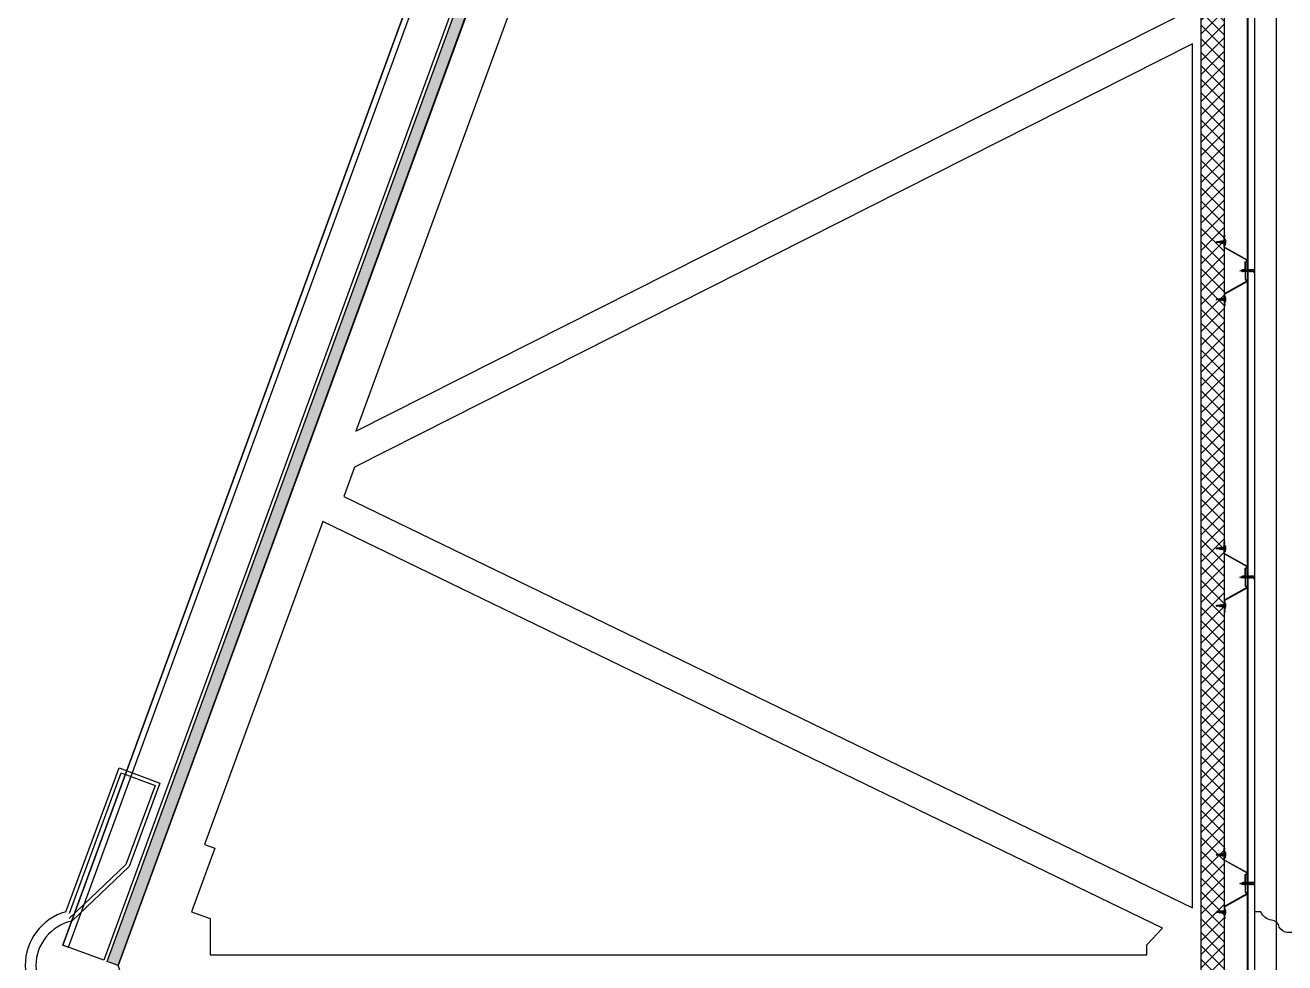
# Model space of a CAD drawing. Header units: inches. Extents: x 203 to 1065, y -1127 to 921.
# Drawn here: x 356.906 to 358.55, y 859.191 to 860.415 of the extents above; entities that cross this region are included whole.
import ezdxf

# ---------------------------------------------------------------- set-up
doc = ezdxf.new("R2010")
doc.units = ezdxf.units.IN
doc.header["$MEASUREMENT"] = 0
doc.linetypes.add('CONTINUA', pattern=[0])
for name, color, linetype in [('CORTE MUROS', 4, 'CONTINUA'), ('CORTE PERFILES Y CERCHA', 3, 'CONTINUA'), ('CORTE PROY', 8, 'CONTINUA')]:
    doc.layers.add(name, color=color, linetype=linetype)

msp = doc.modelspace()

# ---------------------------------------------------------------- hatches: boundary and pattern name
at = {"layer": 'CORTE MUROS', "ltscale": 0.5}
h = msp.add_hatch(dxfattribs=at)
h.set_pattern_fill('ANSI38', color=252, scale=0.05, angle=90.1237, style=0)
h.set_pattern_definition([(135.1236939, (355.8420596, 417.3886716), (-0.00440986616, -0.004428948005), []), (225.1236939, (355.8420596, 417.3886716), (-0.00439078432, -0.01326776217), [0.015625, -0.009375])])
h.paths.add_polyline_path([(357.0269, 859.1878), (357.0128, 859.193), (358.4787, 863.1936), (358.4928, 863.1884)])
at = {"layer": 'CORTE PERFILES Y CERCHA', "ltscale": 0.5}
h = msp.add_hatch(dxfattribs=at)
h.set_pattern_fill('_USER', color=251, scale=0.0125, angle=135, style=0, double=1, pattern_type=0)
h.set_pattern_definition([(135, (329.888245, 575.295546), (-0.00883883476, -0.00883883476), []), (225, (329.888245, 575.295546), (0.00883883476, -0.00883883476), [])])
h.paths.add_polyline_path([(358.441, 855.3558), (358.441, 863.0198), (358.471, 863.0198), (358.471, 855.3558)])

# ---------------------------------------------------------------- linework, layer by layer
at = {"layer": 'CORTE MUROS'}
for points in [[(356.9546, 859.2143), (358.4582, 863.3178), (358.5117, 863.2982), (357.0081, 859.1947)], [(358.4582, 863.3178), (356.9546, 859.2143), (356.9621, 859.2116), (358.4657, 863.315)]]:
    msp.add_lwpolyline(points, close=True, dxfattribs=at)
for points in [[(357.0269, 859.1878), (357.0128, 859.193), (358.4787, 863.1936), (358.4928, 863.1884), (357.0269, 859.1878)], [(356.9586, 859.258), (357.0282, 859.4457), (357.0816, 859.4258), (357.0412, 859.317), (356.9663, 859.2456)], [(356.9633, 859.2563), (357.0311, 859.4392), (357.0752, 859.4229), (357.0369, 859.3198), (356.9629, 859.2492)]]:
    msp.add_lwpolyline(points, dxfattribs=at)
for radius, start, end in [(0.073, 105.9239, 254.0761), (0.059, 102.3006, 257.6994)]:
    msp.add_arc((356.9786, 859.1878), radius, start, end, dxfattribs=at)
at = {"layer": 'CORTE PERFILES Y CERCHA', "color": 2}
for p, q in [((358.501, 862.9558), (358.501, 857.9538)), ((358.502, 862.9558), (358.502, 857.9538)), ((358.511, 862.9558), (358.511, 857.9538))]:
    msp.add_line(p, q, dxfattribs=at)
at = {"layer": 'CORTE PERFILES Y CERCHA'}
for p, q in [((358.4645, 860.133), (358.4608, 860.1323)), ((358.4608, 860.1323), (358.4615, 860.1327)), ((358.4615, 860.1323), (358.4608, 860.1323)), ((358.4608, 860.1323), (358.4615, 860.1319)), ((358.4645, 860.133), (358.4615, 860.1327)), ((358.4615, 860.1319), (358.4615, 860.1323)), ((358.4649, 860.1315), (358.4615, 860.1319)), ((358.4649, 860.1334), (358.4645, 860.133)), ((358.4645, 860.133), (358.4649, 860.1315)), ((358.4649, 860.1334), (358.4654, 860.1331)), ((358.4654, 860.1311), (358.4649, 860.1334)), ((358.4654, 860.1311), (358.4649, 860.1315)), ((358.4663, 860.1332), (358.4654, 860.1331)), ((358.4654, 860.1331), (358.4658, 860.1314)), ((358.4654, 860.1311), (358.4658, 860.1314)), ((358.4667, 860.1313), (358.4658, 860.1314)), ((358.4667, 860.1337), (358.4663, 860.1332)), ((358.4663, 860.1332), (358.4667, 860.1313)), ((358.4667, 860.1337), (358.4671, 860.1333)), ((358.4672, 860.1309), (358.4667, 860.1337)), ((358.4672, 860.1309), (358.4667, 860.1313)), ((358.468, 860.1334), (358.4671, 860.1333)), ((358.4671, 860.1333), (358.4677, 860.1312)), ((358.4672, 860.1309), (358.4677, 860.1312)), ((358.4686, 860.1311), (358.4677, 860.1312)), ((358.4684, 860.134), (358.468, 860.1334)), ((358.468, 860.1334), (358.4686, 860.1311)), ((358.4684, 860.134), (358.4689, 860.1335)), ((358.4691, 860.1306), (358.4684, 860.134)), ((358.4691, 860.1306), (358.4686, 860.131)), ((358.4698, 860.1336), (358.4689, 860.1335)), ((358.4689, 860.1335), (358.4695, 860.1309)), ((358.4691, 860.1306), (358.4695, 860.131)), ((358.4705, 860.1308), (358.4695, 860.1309)), ((358.4702, 860.1343), (358.4698, 860.1336)), ((358.4698, 860.1336), (358.4705, 860.1308)), ((358.4702, 860.1343), (358.4707, 860.1337)), ((358.471, 860.1303), (358.4702, 860.1343)), ((358.471, 860.1303), (358.4705, 860.1308)), ((358.4714, 860.1338), (358.4707, 860.1337)), ((358.4707, 860.1337), (358.4714, 860.1307)), ((358.471, 860.1338), (358.471, 860.1408)), ((358.471, 860.1303), (358.4714, 860.1307)), ((358.471, 860.1252), (358.471, 860.1303)), ((358.4714, 860.1338), (358.4714, 860.1408)), ((358.4714, 860.1408), (358.4715, 860.1408)), ((358.4719, 860.1357), (358.4714, 860.1353)), ((358.4714, 860.1293), (358.4714, 860.1353)), ((358.4714, 860.1338), (358.4714, 860.1307)), ((358.4714, 860.1255), (358.4714, 860.1307)), ((358.4719, 860.1288), (358.4714, 860.1293)), ((358.4715, 860.1388), (358.4715, 860.1408)), ((358.4715, 860.1388), (358.4719, 860.1388)), ((358.4719, 860.1388), (358.4719, 860.1408)), ((358.4719, 860.1358), (358.4719, 860.1287)), ((358.4719, 860.1357), (358.4719, 860.1288)), ((358.4727, 860.1358), (358.4727, 860.1287)), ((358.4732, 860.1323), (358.4727, 860.1323)), ((358.4941, 860.0941), (358.4917, 860.0949)), ((358.4941, 860.0941), (358.4945, 860.0959)), ((358.4949, 860.0962), (358.4944, 860.0938)), ((358.4948, 860.0962), (358.4945, 860.0959)), ((358.4947, 860.0939), (358.4952, 860.0959)), ((358.4948, 860.0962), (358.4952, 860.0959)), ((358.4959, 860.0961), (358.4952, 860.0959)), ((358.4953, 860.0937), (358.4959, 860.0961)), ((358.4962, 860.0964), (358.4957, 860.0934)), ((358.4962, 860.0964), (358.4959, 860.0961)), ((358.496, 860.0937), (358.4966, 860.0961)), ((358.4962, 860.0964), (358.4966, 860.0961)), ((358.4973, 860.0961), (358.4966, 860.0961)), ((358.4967, 860.0937), (358.4973, 860.0961)), ((358.4976, 860.0964), (358.497, 860.0934)), ((358.4976, 860.0964), (358.4973, 860.0961)), ((358.4974, 860.0937), (358.4979, 860.0961)), ((358.4976, 860.0964), (358.4979, 860.0961)), ((358.4986, 860.0961), (358.4979, 860.0961)), ((358.498, 860.0937), (358.4986, 860.0961)), ((358.4989, 860.0964), (358.4984, 860.0934)), ((358.4989, 860.0964), (358.4986, 860.0961)), ((358.4987, 860.0937), (358.4993, 860.0961)), ((358.4989, 860.0964), (358.4993, 860.0961)), ((358.4999, 860.0961), (358.4993, 860.0961)), ((358.4994, 860.0937), (358.4999, 860.0961)), ((358.5003, 860.0964), (358.4997, 860.0934)), ((358.5003, 860.0964), (358.4999, 860.0961)), ((358.5001, 860.0937), (358.5006, 860.0961)), ((358.5003, 860.0964), (358.5006, 860.0961)), ((358.5013, 860.0961), (358.5006, 860.0961)), ((358.5007, 860.0937), (358.5013, 860.0961)), ((358.5016, 860.0964), (358.5011, 860.0934)), ((358.5016, 860.0964), (358.5013, 860.0961)), ((358.5014, 860.0937), (358.502, 860.0961)), ((358.5016, 860.0964), (358.502, 860.0961)), ((358.5027, 860.0961), (358.502, 860.0961)), ((358.5027, 860.0961), (358.502, 860.0961)), ((358.5021, 860.0937), (358.5027, 860.0961)), ((358.5021, 860.0937), (358.5027, 860.0961)), ((358.503, 860.0964), (358.5025, 860.0934)), ((358.503, 860.0964), (358.5027, 860.0961)), ((358.5028, 860.0937), (358.5034, 860.0961)), ((358.503, 860.0964), (358.5034, 860.0961)), ((358.504, 860.0961), (358.5034, 860.0961)), ((358.5035, 860.0937), (358.504, 860.0961)), ((358.5035, 860.0937), (358.504, 860.0961)), ((358.5035, 860.0937), (358.504, 860.0961)), ((358.5044, 860.0964), (358.5038, 860.0934)), ((358.5044, 860.0964), (358.504, 860.0961)), ((358.5042, 860.0937), (358.5047, 860.0961)), ((358.5044, 860.0964), (358.5047, 860.0961)), ((358.5054, 860.0961), (358.5047, 860.0961)), ((358.5048, 860.0937), (358.5054, 860.0961)), ((358.5048, 860.0937), (358.5054, 860.0961)), ((358.5048, 860.0937), (358.5054, 860.0961)), ((358.5057, 860.0964), (358.5052, 860.0934)), ((358.5057, 860.0964), (358.5054, 860.0961)), ((358.5055, 860.0937), (358.5061, 860.0961)), ((358.5057, 860.0964), (358.5061, 860.0961)), ((358.5067, 860.0961), (358.5061, 860.0961)), ((358.5062, 860.0937), (358.5067, 860.0961)), ((358.5071, 860.0964), (358.5065, 860.0934)), ((358.5071, 860.0964), (358.5067, 860.0961)), ((358.5071, 860.0964), (358.5067, 860.0961)), ((358.5068, 860.0937), (358.5074, 860.0961)), ((358.5071, 860.0964), (358.5074, 860.0961)), ((358.5071, 860.0964), (358.5074, 860.0961)), ((358.5081, 860.0961), (358.5074, 860.0961)), ((358.5075, 860.0937), (358.5081, 860.0961)), ((358.5084, 860.0964), (358.5079, 860.0934)), ((358.5084, 860.0964), (358.5081, 860.0961)), ((358.5084, 860.0964), (358.5081, 860.0961)), ((358.5082, 860.0937), (358.5088, 860.0961)), ((358.5084, 860.0964), (358.5088, 860.0961)), ((358.5084, 860.0964), (358.5088, 860.0961)), ((358.5093, 860.0961), (358.5088, 860.0961)), ((358.5094, 860.0961), (358.5088, 860.0961)), ((358.511, 860.0975), (358.5094, 860.0961)), ((358.511, 860.0949), (358.5107, 860.0949)), ((358.511, 860.0923), (358.511, 860.0975)), ((358.4944, 860.0938), (358.4941, 860.0941)), ((358.4944, 860.0938), (358.4947, 860.0939)), ((358.4953, 860.0937), (358.4947, 860.0939)), ((358.4957, 860.0934), (358.4953, 860.0937)), ((358.4957, 860.0934), (358.496, 860.0937)), ((358.4967, 860.0937), (358.496, 860.0937)), ((358.497, 860.0934), (358.4967, 860.0937)), ((358.497, 860.0934), (358.4974, 860.0937)), ((358.498, 860.0937), (358.4974, 860.0937)), ((358.4984, 860.0934), (358.498, 860.0937)), ((358.4984, 860.0934), (358.4987, 860.0937)), ((358.4994, 860.0937), (358.4987, 860.0937)), ((358.4997, 860.0934), (358.4994, 860.0937)), ((358.4997, 860.0934), (358.5001, 860.0937)), ((358.5007, 860.0937), (358.5001, 860.0937)), ((358.5011, 860.0934), (358.5007, 860.0937)), ((358.5011, 860.0934), (358.5014, 860.0937)), ((358.5021, 860.0937), (358.5014, 860.0937)), ((358.5025, 860.0934), (358.5021, 860.0937)), ((358.5025, 860.0934), (358.5028, 860.0937)), ((358.5035, 860.0937), (358.5028, 860.0937)), ((358.5038, 860.0934), (358.5035, 860.0937)), ((358.5038, 860.0934), (358.5042, 860.0937)), ((358.5048, 860.0937), (358.5042, 860.0937)), ((358.5052, 860.0934), (358.5048, 860.0937)), ((358.5052, 860.0934), (358.5055, 860.0937)), ((358.5062, 860.0937), (358.5055, 860.0937)), ((358.5065, 860.0934), (358.5062, 860.0937)), ((358.5065, 860.0934), (358.5069, 860.0937)), ((358.5075, 860.0937), (358.5068, 860.0937)), ((358.5079, 860.0934), (358.5075, 860.0937)), ((358.5079, 860.0934), (358.5082, 860.0937)), ((358.5088, 860.0937), (358.5082, 860.0937)), ((358.5094, 860.0937), (358.5082, 860.0937)), ((358.511, 860.0923), (358.5094, 860.0937)), ((358.471, 860.0646), (358.471, 860.0595)), ((358.4714, 860.0643), (358.4714, 860.0591)), ((358.4608, 860.0575), (358.4615, 860.0579)), ((358.4615, 860.0575), (358.4608, 860.0575)), ((358.4608, 860.0575), (358.4615, 860.0571)), ((358.4645, 860.0568), (358.4608, 860.0575)), ((358.4649, 860.0583), (358.4615, 860.0579)), ((358.4615, 860.0579), (358.4615, 860.0575)), ((358.4645, 860.0568), (358.4615, 860.0571)), ((358.4645, 860.0568), (358.4649, 860.0583)), ((358.4649, 860.0564), (358.4645, 860.0568)), ((358.4654, 860.0586), (358.4649, 860.0564)), ((358.4654, 860.0586), (358.4649, 860.0583)), ((358.4649, 860.0564), (358.4654, 860.0567)), ((358.4654, 860.0586), (358.4658, 860.0584)), ((358.4654, 860.0567), (358.4658, 860.0584)), ((358.4663, 860.0566), (358.4654, 860.0567)), ((358.4667, 860.0585), (358.4658, 860.0584)), ((358.4663, 860.0566), (358.4667, 860.0585)), ((358.4667, 860.0561), (358.4663, 860.0566)), ((358.4672, 860.0589), (358.4667, 860.0561)), ((358.4672, 860.0589), (358.4667, 860.0585)), ((358.4667, 860.0561), (358.4671, 860.0565)), ((358.4671, 860.0565), (358.4677, 860.0586)), ((358.468, 860.0564), (358.4671, 860.0565)), ((358.4672, 860.0589), (358.4677, 860.0586)), ((358.4686, 860.0587), (358.4677, 860.0586)), ((358.468, 860.0564), (358.4686, 860.0587)), ((358.4684, 860.0558), (358.468, 860.0564)), ((358.4691, 860.0592), (358.4684, 860.0558)), ((358.4684, 860.0558), (358.4689, 860.0563)), ((358.4691, 860.0592), (358.4686, 860.0587)), ((358.4689, 860.0563), (358.4695, 860.0588)), ((358.4698, 860.0561), (358.4689, 860.0563)), ((358.4691, 860.0592), (358.4695, 860.0588)), ((358.4705, 860.059), (358.4695, 860.0588)), ((358.4698, 860.0561), (358.4705, 860.059)), ((358.4702, 860.0555), (358.4698, 860.0561)), ((358.471, 860.0595), (358.4702, 860.0555)), ((358.4702, 860.0555), (358.4707, 860.056)), ((358.471, 860.0595), (358.4705, 860.059)), ((358.4707, 860.056), (358.4714, 860.0591)), ((358.4714, 860.056), (358.4707, 860.056)), ((358.471, 860.0595), (358.4714, 860.0591)), ((358.471, 860.056), (358.471, 860.049)), ((358.4719, 860.061), (358.4714, 860.0605)), ((358.4714, 860.0605), (358.4714, 860.0591)), ((358.4714, 860.056), (358.4714, 860.0591)), ((358.4714, 860.056), (358.4714, 860.049)), ((358.4714, 860.056), (358.4714, 860.0545)), ((358.4719, 860.0541), (358.4714, 860.0545)), ((358.4714, 860.049), (358.4715, 860.049)), ((358.4715, 860.0509), (358.4715, 860.049)), ((358.4715, 860.0509), (358.4719, 860.0509)), ((358.4719, 860.054), (358.4719, 860.0611)), ((358.4719, 860.0541), (358.4719, 860.061)), ((358.4719, 860.0509), (358.4719, 860.049)), ((358.4727, 860.054), (358.4727, 860.0611)), ((358.4732, 860.0575), (358.4727, 860.0575)), ((358.4645, 859.733), (358.4608, 859.7323)), ((358.4608, 859.7323), (358.4615, 859.7327)), ((358.4645, 859.733), (358.4615, 859.7327)), ((358.4649, 859.7334), (358.4645, 859.733)), ((358.4645, 859.733), (358.4649, 859.7315)), ((358.4649, 859.7334), (358.4654, 859.7331)), ((358.4654, 859.7311), (358.4649, 859.7334)), ((358.4663, 859.7332), (358.4654, 859.7331)), ((358.4654, 859.7331), (358.4658, 859.7314)), ((358.4667, 859.7337), (358.4663, 859.7332)), ((358.4663, 859.7332), (358.4667, 859.7313)), ((358.4667, 859.7337), (358.4671, 859.7333)), ((358.4672, 859.7309), (358.4667, 859.7337)), ((358.468, 859.7334), (358.4671, 859.7333)), ((358.4671, 859.7333), (358.4677, 859.7312)), ((358.4684, 859.734), (358.468, 859.7334)), ((358.468, 859.7334), (358.4686, 859.7311)), ((358.4684, 859.734), (358.4689, 859.7335)), ((358.4691, 859.7306), (358.4684, 859.734)), ((358.4698, 859.7336), (358.4689, 859.7335)), ((358.4689, 859.7335), (358.4695, 859.7309)), ((358.4702, 859.7343), (358.4698, 859.7336)), ((358.4698, 859.7336), (358.4705, 859.7308)), ((358.4702, 859.7343), (358.4707, 859.7337)), ((358.471, 859.7303), (358.4702, 859.7343)), ((358.4714, 859.7338), (358.4707, 859.7337)), ((358.4707, 859.7337), (358.4714, 859.7307)), ((358.471, 859.7338), (358.471, 859.7408)), ((358.4714, 859.7338), (358.4714, 859.7408)), ((358.4714, 859.7408), (358.4715, 859.7408)), ((358.4719, 859.7357), (358.4714, 859.7353)), ((358.4714, 859.7293), (358.4714, 859.7353)), ((358.4714, 859.7338), (358.4714, 859.7307)), ((358.4715, 859.7388), (358.4715, 859.7408)), ((358.4715, 859.7388), (358.4719, 859.7388)), ((358.4719, 859.7388), (358.4719, 859.7408)), ((358.4719, 859.7358), (358.4719, 859.7287)), ((358.4719, 859.7357), (358.4719, 859.7288)), ((358.4727, 859.7358), (358.4727, 859.7287)), ((358.4615, 859.7323), (358.4608, 859.7323)), ((358.4608, 859.7323), (358.4615, 859.7319)), ((358.4615, 859.7319), (358.4615, 859.7323)), ((358.4649, 859.7315), (358.4615, 859.7319)), ((358.4654, 859.7311), (358.4649, 859.7315)), ((358.4654, 859.7311), (358.4658, 859.7314)), ((358.4667, 859.7313), (358.4658, 859.7314)), ((358.4672, 859.7309), (358.4667, 859.7313)), ((358.4672, 859.7309), (358.4677, 859.7312)), ((358.4686, 859.7311), (358.4677, 859.7312)), ((358.4691, 859.7306), (358.4686, 859.731)), ((358.4691, 859.7306), (358.4695, 859.731)), ((358.4705, 859.7308), (358.4695, 859.7309)), ((358.471, 859.7303), (358.4705, 859.7308)), ((358.471, 859.7303), (358.4714, 859.7307)), ((358.471, 859.7252), (358.471, 859.7303)), ((358.4714, 859.7255), (358.4714, 859.7307)), ((358.4719, 859.7288), (358.4714, 859.7293)), ((358.4732, 859.7323), (358.4727, 859.7323)), ((358.4941, 859.6941), (358.4917, 859.6949)), ((358.4941, 859.6941), (358.4945, 859.6959)), ((358.4944, 859.6938), (358.4941, 859.6941)), ((358.4949, 859.6962), (358.4944, 859.6938)), ((358.4944, 859.6938), (358.4947, 859.6939)), ((358.4948, 859.6962), (358.4945, 859.6959)), ((358.4947, 859.6939), (358.4952, 859.6959)), ((358.4953, 859.6937), (358.4947, 859.6939)), ((358.4948, 859.6962), (358.4952, 859.6959)), ((358.4959, 859.6961), (358.4952, 859.6959)), ((358.4953, 859.6937), (358.4959, 859.6961)), ((358.4957, 859.6934), (358.4953, 859.6937)), ((358.4962, 859.6964), (358.4957, 859.6934)), ((358.4957, 859.6934), (358.496, 859.6937)), ((358.4962, 859.6964), (358.4959, 859.6961)), ((358.496, 859.6937), (358.4966, 859.6961)), ((358.4967, 859.6937), (358.496, 859.6937)), ((358.4962, 859.6964), (358.4966, 859.6961)), ((358.4973, 859.6961), (358.4966, 859.6961)), ((358.4967, 859.6937), (358.4973, 859.6961)), ((358.497, 859.6934), (358.4967, 859.6937)), ((358.4976, 859.6964), (358.497, 859.6934)), ((358.497, 859.6934), (358.4974, 859.6937)), ((358.4976, 859.6964), (358.4973, 859.6961)), ((358.4974, 859.6937), (358.4979, 859.6961)), ((358.498, 859.6937), (358.4974, 859.6937)), ((358.4976, 859.6964), (358.4979, 859.6961)), ((358.4986, 859.6961), (358.4979, 859.6961)), ((358.498, 859.6937), (358.4986, 859.6961)), ((358.4984, 859.6934), (358.498, 859.6937)), ((358.4989, 859.6964), (358.4984, 859.6934)), ((358.4984, 859.6934), (358.4987, 859.6937)), ((358.4989, 859.6964), (358.4986, 859.6961)), ((358.4987, 859.6937), (358.4993, 859.6961)), ((358.4994, 859.6937), (358.4987, 859.6937)), ((358.4989, 859.6964), (358.4993, 859.6961)), ((358.4999, 859.6961), (358.4993, 859.6961)), ((358.4994, 859.6937), (358.4999, 859.6961)), ((358.4997, 859.6934), (358.4994, 859.6937)), ((358.5003, 859.6964), (358.4997, 859.6934)), ((358.4997, 859.6934), (358.5001, 859.6937)), ((358.5003, 859.6964), (358.4999, 859.6961)), ((358.5001, 859.6937), (358.5006, 859.6961)), ((358.5007, 859.6937), (358.5001, 859.6937)), ((358.5003, 859.6964), (358.5006, 859.6961)), ((358.5013, 859.6961), (358.5006, 859.6961)), ((358.5007, 859.6937), (358.5013, 859.6961)), ((358.5011, 859.6934), (358.5007, 859.6937)), ((358.5016, 859.6964), (358.5011, 859.6934)), ((358.5011, 859.6934), (358.5014, 859.6937)), ((358.5016, 859.6964), (358.5013, 859.6961)), ((358.5014, 859.6937), (358.502, 859.6961)), ((358.5021, 859.6937), (358.5014, 859.6937)), ((358.5016, 859.6964), (358.502, 859.6961)), ((358.5027, 859.6961), (358.502, 859.6961)), ((358.5027, 859.6961), (358.502, 859.6961)), ((358.5021, 859.6937), (358.5027, 859.6961)), ((358.5021, 859.6937), (358.5027, 859.6961)), ((358.5025, 859.6934), (358.5021, 859.6937)), ((358.503, 859.6964), (358.5025, 859.6934)), ((358.5025, 859.6934), (358.5028, 859.6937)), ((358.503, 859.6964), (358.5027, 859.6961)), ((358.5028, 859.6937), (358.5034, 859.6961)), ((358.5035, 859.6937), (358.5028, 859.6937)), ((358.503, 859.6964), (358.5034, 859.6961)), ((358.504, 859.6961), (358.5034, 859.6961)), ((358.5035, 859.6937), (358.504, 859.6961)), ((358.5035, 859.6937), (358.504, 859.6961)), ((358.5035, 859.6937), (358.504, 859.6961)), ((358.5038, 859.6934), (358.5035, 859.6937)), ((358.5044, 859.6964), (358.5038, 859.6934)), ((358.5038, 859.6934), (358.5042, 859.6937)), ((358.5044, 859.6964), (358.504, 859.6961)), ((358.5042, 859.6937), (358.5047, 859.6961)), ((358.5048, 859.6937), (358.5042, 859.6937)), ((358.5044, 859.6964), (358.5047, 859.6961)), ((358.5054, 859.6961), (358.5047, 859.6961)), ((358.5048, 859.6937), (358.5054, 859.6961)), ((358.5048, 859.6937), (358.5054, 859.6961)), ((358.5048, 859.6937), (358.5054, 859.6961)), ((358.5052, 859.6934), (358.5048, 859.6937)), ((358.5057, 859.6964), (358.5052, 859.6934)), ((358.5052, 859.6934), (358.5055, 859.6937)), ((358.5057, 859.6964), (358.5054, 859.6961)), ((358.5055, 859.6937), (358.5061, 859.6961)), ((358.5062, 859.6937), (358.5055, 859.6937)), ((358.5057, 859.6964), (358.5061, 859.6961)), ((358.5067, 859.6961), (358.5061, 859.6961)), ((358.5062, 859.6937), (358.5067, 859.6961)), ((358.5065, 859.6934), (358.5062, 859.6937)), ((358.5071, 859.6964), (358.5065, 859.6934)), ((358.5065, 859.6934), (358.5069, 859.6937)), ((358.5071, 859.6964), (358.5067, 859.6961)), ((358.5071, 859.6964), (358.5067, 859.6961)), ((358.5068, 859.6937), (358.5074, 859.6961)), ((358.5075, 859.6937), (358.5068, 859.6937)), ((358.5071, 859.6964), (358.5074, 859.6961)), ((358.5071, 859.6964), (358.5074, 859.6961)), ((358.5081, 859.6961), (358.5074, 859.6961)), ((358.5075, 859.6937), (358.5081, 859.6961)), ((358.5079, 859.6934), (358.5075, 859.6937)), ((358.5084, 859.6964), (358.5079, 859.6934)), ((358.5079, 859.6934), (358.5082, 859.6937)), ((358.5084, 859.6964), (358.5081, 859.6961)), ((358.5084, 859.6964), (358.5081, 859.6961)), ((358.5082, 859.6937), (358.5088, 859.6961)), ((358.5088, 859.6937), (358.5082, 859.6937)), ((358.5094, 859.6937), (358.5082, 859.6937)), ((358.5084, 859.6964), (358.5088, 859.6961)), ((358.5084, 859.6964), (358.5088, 859.6961)), ((358.5093, 859.6961), (358.5088, 859.6961)), ((358.5094, 859.6961), (358.5088, 859.6961)), ((358.511, 859.6975), (358.5094, 859.6961)), ((358.511, 859.6923), (358.5094, 859.6937)), ((358.511, 859.6949), (358.5107, 859.6949)), ((358.511, 859.6923), (358.511, 859.6975)), ((358.4608, 859.6575), (358.4615, 859.6579)), ((358.4615, 859.6575), (358.4608, 859.6575)), ((358.4608, 859.6575), (358.4615, 859.6571)), ((358.4645, 859.6568), (358.4608, 859.6575)), ((358.4649, 859.6583), (358.4615, 859.6579)), ((358.4615, 859.6579), (358.4615, 859.6575)), ((358.4645, 859.6568), (358.4615, 859.6571)), ((358.4645, 859.6568), (358.4649, 859.6583)), ((358.4649, 859.6564), (358.4645, 859.6568)), ((358.4654, 859.6586), (358.4649, 859.6564)), ((358.4654, 859.6586), (358.4649, 859.6583)), ((358.4649, 859.6564), (358.4654, 859.6567)), ((358.4654, 859.6586), (358.4658, 859.6584)), ((358.4654, 859.6567), (358.4658, 859.6584)), ((358.4663, 859.6566), (358.4654, 859.6567)), ((358.4667, 859.6585), (358.4658, 859.6584)), ((358.4663, 859.6566), (358.4667, 859.6585)), ((358.4667, 859.6561), (358.4663, 859.6566)), ((358.4672, 859.6589), (358.4667, 859.6561)), ((358.4672, 859.6589), (358.4667, 859.6585)), ((358.4667, 859.6561), (358.4671, 859.6565)), ((358.4671, 859.6565), (358.4677, 859.6586)), ((358.468, 859.6564), (358.4671, 859.6565)), ((358.4672, 859.6589), (358.4677, 859.6586)), ((358.4686, 859.6587), (358.4677, 859.6586)), ((358.468, 859.6564), (358.4686, 859.6587)), ((358.4684, 859.6558), (358.468, 859.6564)), ((358.4691, 859.6592), (358.4684, 859.6558)), ((358.4684, 859.6558), (358.4689, 859.6563)), ((358.4691, 859.6592), (358.4686, 859.6587)), ((358.4689, 859.6563), (358.4695, 859.6588)), ((358.4698, 859.6561), (358.4689, 859.6563)), ((358.4691, 859.6592), (358.4695, 859.6588)), ((358.4705, 859.659), (358.4695, 859.6588)), ((358.4698, 859.6561), (358.4705, 859.659)), ((358.4702, 859.6555), (358.4698, 859.6561)), ((358.471, 859.6595), (358.4702, 859.6555)), ((358.4702, 859.6555), (358.4707, 859.656)), ((358.471, 859.6595), (358.4705, 859.659)), ((358.4707, 859.656), (358.4714, 859.6591)), ((358.4714, 859.656), (358.4707, 859.656)), ((358.471, 859.6646), (358.471, 859.6595)), ((358.471, 859.6595), (358.4714, 859.6591)), ((358.471, 859.656), (358.471, 859.649)), ((358.4714, 859.6643), (358.4714, 859.6591)), ((358.4719, 859.661), (358.4714, 859.6605)), ((358.4714, 859.6605), (358.4714, 859.6591)), ((358.4714, 859.656), (358.4714, 859.6591)), ((358.4714, 859.656), (358.4714, 859.649)), ((358.4714, 859.656), (358.4714, 859.6545)), ((358.4719, 859.6541), (358.4714, 859.6545)), ((358.4715, 859.6509), (358.4715, 859.649)), ((358.4715, 859.6509), (358.4719, 859.6509)), ((358.4719, 859.654), (358.4719, 859.6611)), ((358.4719, 859.6541), (358.4719, 859.661)), ((358.4719, 859.6509), (358.4719, 859.649)), ((358.4727, 859.654), (358.4727, 859.6611)), ((358.4732, 859.6575), (358.4727, 859.6575)), ((358.4714, 859.649), (358.4715, 859.649)), ((358.471, 859.3338), (358.471, 859.3408)), ((358.4714, 859.3338), (358.4714, 859.3408)), ((358.4714, 859.3408), (358.4715, 859.3408)), ((358.4715, 859.3388), (358.4715, 859.3408)), ((358.4715, 859.3388), (358.4719, 859.3388)), ((358.4719, 859.3388), (358.4719, 859.3408)), ((358.4645, 859.333), (358.4608, 859.3323)), ((358.4608, 859.3323), (358.4615, 859.3327)), ((358.4615, 859.3323), (358.4608, 859.3323)), ((358.4608, 859.3323), (358.4615, 859.3319)), ((358.4645, 859.333), (358.4615, 859.3327)), ((358.4615, 859.3319), (358.4615, 859.3323)), ((358.4649, 859.3315), (358.4615, 859.3319)), ((358.4649, 859.3334), (358.4645, 859.333)), ((358.4645, 859.333), (358.4649, 859.3315)), ((358.4649, 859.3334), (358.4654, 859.3331)), ((358.4654, 859.3311), (358.4649, 859.3334)), ((358.4654, 859.3311), (358.4649, 859.3315)), ((358.4663, 859.3332), (358.4654, 859.3331)), ((358.4654, 859.3331), (358.4658, 859.3314)), ((358.4654, 859.3311), (358.4658, 859.3314)), ((358.4667, 859.3313), (358.4658, 859.3314)), ((358.4667, 859.3337), (358.4663, 859.3332)), ((358.4663, 859.3332), (358.4667, 859.3313)), ((358.4667, 859.3337), (358.4671, 859.3333)), ((358.4672, 859.3309), (358.4667, 859.3337)), ((358.4672, 859.3309), (358.4667, 859.3313)), ((358.468, 859.3334), (358.4671, 859.3333)), ((358.4671, 859.3333), (358.4677, 859.3312)), ((358.4672, 859.3309), (358.4677, 859.3312)), ((358.4686, 859.3311), (358.4677, 859.3312)), ((358.4684, 859.334), (358.468, 859.3334)), ((358.468, 859.3334), (358.4686, 859.3311)), ((358.4684, 859.334), (358.4689, 859.3335)), ((358.4691, 859.3306), (358.4684, 859.334)), ((358.4691, 859.3306), (358.4686, 859.331)), ((358.4698, 859.3336), (358.4689, 859.3335)), ((358.4689, 859.3335), (358.4695, 859.3309)), ((358.4691, 859.3306), (358.4695, 859.331)), ((358.4705, 859.3308), (358.4695, 859.3309)), ((358.4702, 859.3343), (358.4698, 859.3336)), ((358.4698, 859.3336), (358.4705, 859.3308)), ((358.4702, 859.3343), (358.4707, 859.3337)), ((358.471, 859.3303), (358.4702, 859.3343)), ((358.471, 859.3303), (358.4705, 859.3308)), ((358.4714, 859.3338), (358.4707, 859.3337)), ((358.4707, 859.3337), (358.4714, 859.3307)), ((358.471, 859.3303), (358.4714, 859.3307)), ((358.471, 859.3252), (358.471, 859.3303)), ((358.4719, 859.3357), (358.4714, 859.3353)), ((358.4714, 859.3293), (358.4714, 859.3353)), ((358.4714, 859.3338), (358.4714, 859.3307)), ((358.4714, 859.3255), (358.4714, 859.3307)), ((358.4719, 859.3288), (358.4714, 859.3293)), ((358.4719, 859.3358), (358.4719, 859.3287)), ((358.4719, 859.3357), (358.4719, 859.3288)), ((358.4727, 859.3358), (358.4727, 859.3287)), ((358.4732, 859.3323), (358.4727, 859.3323)), ((358.4941, 859.2941), (358.4917, 859.2949)), ((358.4941, 859.2941), (358.4945, 859.2959)), ((358.4944, 859.2938), (358.4941, 859.2941)), ((358.4949, 859.2962), (358.4944, 859.2938)), ((358.4944, 859.2938), (358.4947, 859.2939)), ((358.4948, 859.2962), (358.4945, 859.2959)), ((358.4947, 859.2939), (358.4952, 859.2959)), ((358.4953, 859.2937), (358.4947, 859.2939)), ((358.4948, 859.2962), (358.4952, 859.2959)), ((358.4959, 859.2961), (358.4952, 859.2959)), ((358.4953, 859.2937), (358.4959, 859.2961)), ((358.4957, 859.2934), (358.4953, 859.2937)), ((358.4962, 859.2964), (358.4957, 859.2934)), ((358.4957, 859.2934), (358.496, 859.2937)), ((358.4962, 859.2964), (358.4959, 859.2961)), ((358.496, 859.2937), (358.4966, 859.2961)), ((358.4967, 859.2937), (358.496, 859.2937)), ((358.4962, 859.2964), (358.4966, 859.2961)), ((358.4973, 859.2961), (358.4966, 859.2961)), ((358.4967, 859.2937), (358.4973, 859.2961)), ((358.497, 859.2934), (358.4967, 859.2937)), ((358.4976, 859.2964), (358.497, 859.2934)), ((358.497, 859.2934), (358.4974, 859.2937)), ((358.4976, 859.2964), (358.4973, 859.2961)), ((358.4974, 859.2937), (358.4979, 859.2961)), ((358.498, 859.2937), (358.4974, 859.2937)), ((358.4976, 859.2964), (358.4979, 859.2961)), ((358.4986, 859.2961), (358.4979, 859.2961)), ((358.498, 859.2937), (358.4986, 859.2961)), ((358.4984, 859.2934), (358.498, 859.2937)), ((358.4989, 859.2964), (358.4984, 859.2934)), ((358.4984, 859.2934), (358.4987, 859.2937)), ((358.4989, 859.2964), (358.4986, 859.2961)), ((358.4987, 859.2937), (358.4993, 859.2961)), ((358.4994, 859.2937), (358.4987, 859.2937)), ((358.4989, 859.2964), (358.4993, 859.2961)), ((358.4999, 859.2961), (358.4993, 859.2961)), ((358.4994, 859.2937), (358.4999, 859.2961)), ((358.4997, 859.2934), (358.4994, 859.2937)), ((358.5003, 859.2964), (358.4997, 859.2934)), ((358.4997, 859.2934), (358.5001, 859.2937)), ((358.5003, 859.2964), (358.4999, 859.2961)), ((358.5001, 859.2937), (358.5006, 859.2961)), ((358.5007, 859.2937), (358.5001, 859.2937)), ((358.5003, 859.2964), (358.5006, 859.2961)), ((358.5013, 859.2961), (358.5006, 859.2961)), ((358.5007, 859.2937), (358.5013, 859.2961)), ((358.5011, 859.2934), (358.5007, 859.2937)), ((358.5016, 859.2964), (358.5011, 859.2934)), ((358.5011, 859.2934), (358.5014, 859.2937)), ((358.5016, 859.2964), (358.5013, 859.2961)), ((358.5014, 859.2937), (358.502, 859.2961)), ((358.5021, 859.2937), (358.5014, 859.2937)), ((358.5016, 859.2964), (358.502, 859.2961)), ((358.5027, 859.2961), (358.502, 859.2961)), ((358.5027, 859.2961), (358.502, 859.2961)), ((358.5021, 859.2937), (358.5027, 859.2961)), ((358.5021, 859.2937), (358.5027, 859.2961)), ((358.5025, 859.2934), (358.5021, 859.2937)), ((358.503, 859.2964), (358.5025, 859.2934)), ((358.5025, 859.2934), (358.5028, 859.2937)), ((358.503, 859.2964), (358.5027, 859.2961)), ((358.5028, 859.2937), (358.5034, 859.2961)), ((358.5035, 859.2937), (358.5028, 859.2937)), ((358.503, 859.2964), (358.5034, 859.2961)), ((358.504, 859.2961), (358.5034, 859.2961)), ((358.5035, 859.2937), (358.504, 859.2961)), ((358.5035, 859.2937), (358.504, 859.2961)), ((358.5035, 859.2937), (358.504, 859.2961)), ((358.5038, 859.2934), (358.5035, 859.2937)), ((358.5044, 859.2964), (358.5038, 859.2934)), ((358.5038, 859.2934), (358.5042, 859.2937)), ((358.5044, 859.2964), (358.504, 859.2961)), ((358.5042, 859.2937), (358.5047, 859.2961)), ((358.5048, 859.2937), (358.5042, 859.2937)), ((358.5044, 859.2964), (358.5047, 859.2961)), ((358.5054, 859.2961), (358.5047, 859.2961)), ((358.5048, 859.2937), (358.5054, 859.2961)), ((358.5048, 859.2937), (358.5054, 859.2961)), ((358.5048, 859.2937), (358.5054, 859.2961)), ((358.5052, 859.2934), (358.5048, 859.2937)), ((358.5057, 859.2964), (358.5052, 859.2934)), ((358.5052, 859.2934), (358.5055, 859.2937)), ((358.5057, 859.2964), (358.5054, 859.2961)), ((358.5055, 859.2937), (358.5061, 859.2961)), ((358.5062, 859.2937), (358.5055, 859.2937)), ((358.5057, 859.2964), (358.5061, 859.2961)), ((358.5067, 859.2961), (358.5061, 859.2961)), ((358.5062, 859.2937), (358.5067, 859.2961)), ((358.5065, 859.2934), (358.5062, 859.2937)), ((358.5071, 859.2964), (358.5065, 859.2934)), ((358.5065, 859.2934), (358.5069, 859.2937)), ((358.5071, 859.2964), (358.5067, 859.2961)), ((358.5071, 859.2964), (358.5067, 859.2961)), ((358.5068, 859.2937), (358.5074, 859.2961)), ((358.5075, 859.2937), (358.5068, 859.2937)), ((358.5071, 859.2964), (358.5074, 859.2961)), ((358.5071, 859.2964), (358.5074, 859.2961)), ((358.5081, 859.2961), (358.5074, 859.2961)), ((358.5075, 859.2937), (358.5081, 859.2961)), ((358.5079, 859.2934), (358.5075, 859.2937)), ((358.5084, 859.2964), (358.5079, 859.2934)), ((358.5079, 859.2934), (358.5082, 859.2937)), ((358.5084, 859.2964), (358.5081, 859.2961)), ((358.5084, 859.2964), (358.5081, 859.2961)), ((358.5082, 859.2937), (358.5088, 859.2961)), ((358.5088, 859.2937), (358.5082, 859.2937)), ((358.5094, 859.2937), (358.5082, 859.2937)), ((358.5084, 859.2964), (358.5088, 859.2961)), ((358.5084, 859.2964), (358.5088, 859.2961)), ((358.5093, 859.2961), (358.5088, 859.2961)), ((358.5094, 859.2961), (358.5088, 859.2961)), ((358.511, 859.2975), (358.5094, 859.2961)), ((358.511, 859.2923), (358.5094, 859.2937)), ((358.511, 859.2949), (358.5107, 859.2949)), ((358.511, 859.2923), (358.511, 859.2975)), ((358.4608, 859.2575), (358.4615, 859.2579)), ((358.4615, 859.2575), (358.4608, 859.2575)), ((358.4608, 859.2575), (358.4615, 859.2571)), ((358.4645, 859.2568), (358.4608, 859.2575)), ((358.4649, 859.2583), (358.4615, 859.2579)), ((358.4615, 859.2579), (358.4615, 859.2575)), ((358.4645, 859.2568), (358.4615, 859.2571)), ((358.4645, 859.2568), (358.4649, 859.2583)), ((358.4649, 859.2564), (358.4645, 859.2568)), ((358.4654, 859.2586), (358.4649, 859.2564)), ((358.4654, 859.2586), (358.4649, 859.2583)), ((358.4649, 859.2564), (358.4654, 859.2567)), ((358.4654, 859.2586), (358.4658, 859.2584)), ((358.4654, 859.2567), (358.4658, 859.2584)), ((358.4663, 859.2566), (358.4654, 859.2567)), ((358.4667, 859.2585), (358.4658, 859.2584)), ((358.4663, 859.2566), (358.4667, 859.2585)), ((358.4667, 859.2561), (358.4663, 859.2566)), ((358.4672, 859.2589), (358.4667, 859.2561)), ((358.4672, 859.2589), (358.4667, 859.2585)), ((358.4667, 859.2561), (358.4671, 859.2565)), ((358.4671, 859.2565), (358.4677, 859.2586)), ((358.468, 859.2564), (358.4671, 859.2565)), ((358.4672, 859.2589), (358.4677, 859.2586)), ((358.4686, 859.2587), (358.4677, 859.2586)), ((358.468, 859.2564), (358.4686, 859.2587)), ((358.4684, 859.2558), (358.468, 859.2564)), ((358.4691, 859.2592), (358.4684, 859.2558)), ((358.4684, 859.2558), (358.4689, 859.2563)), ((358.4691, 859.2592), (358.4686, 859.2587)), ((358.4689, 859.2563), (358.4695, 859.2588)), ((358.4698, 859.2561), (358.4689, 859.2563)), ((358.4691, 859.2592), (358.4695, 859.2588)), ((358.4705, 859.259), (358.4695, 859.2588)), ((358.4698, 859.2561), (358.4705, 859.259)), ((358.4702, 859.2555), (358.4698, 859.2561)), ((358.471, 859.2595), (358.4702, 859.2555)), ((358.4702, 859.2555), (358.4707, 859.256)), ((358.471, 859.2595), (358.4705, 859.259)), ((358.4707, 859.256), (358.4714, 859.2591)), ((358.4714, 859.256), (358.4707, 859.256)), ((358.471, 859.2646), (358.471, 859.2595)), ((358.471, 859.2595), (358.4714, 859.2591)), ((358.471, 859.256), (358.471, 859.249)), ((358.4714, 859.2643), (358.4714, 859.2591)), ((358.4719, 859.261), (358.4714, 859.2605)), ((358.4714, 859.2605), (358.4714, 859.2591)), ((358.4714, 859.256), (358.4714, 859.2591)), ((358.4714, 859.256), (358.4714, 859.249)), ((358.4714, 859.256), (358.4714, 859.2545)), ((358.4719, 859.254), (358.4719, 859.2611)), ((358.4719, 859.2541), (358.4719, 859.261)), ((358.4727, 859.254), (358.4727, 859.2611)), ((358.4732, 859.2575), (358.4727, 859.2575)), ((358.4719, 859.2541), (358.4714, 859.2545)), ((358.4714, 859.249), (358.4715, 859.249)), ((358.4715, 859.2509), (358.4715, 859.249)), ((358.4715, 859.2509), (358.4719, 859.2509)), ((358.4719, 859.2509), (358.4719, 859.249))]:
    msp.add_line(p, q, dxfattribs=at)
for points in [[(358.43, 863.0198), (358.471, 863.0198), (358.471, 855.3558), (358.43, 855.3558), (357.027, 859.1878), (358.43, 863.0198)], [(357.7314, 860.9154), (357.7296, 860.9105), (357.715, 860.9159), (357.3374, 859.8853), (358.43, 860.437), (358.43, 860.4605), (357.7314, 860.9154)], [(358.43, 860.3911), (357.3357, 859.8385), (357.3216, 859.8), (358.43, 859.263), (358.43, 860.3911)], [(358.4987, 860.0961), (358.4987, 860.1065), (358.5006, 860.1075), (358.5006, 860.1086), (358.471, 860.1252)], [(358.4714, 860.1255), (358.501, 860.1091), (358.501, 860.1072), (358.4991, 860.1062), (358.4991, 860.0962)], [(358.4987, 860.0935), (358.4987, 860.0833), (358.5006, 860.0823), (358.5006, 860.0812), (358.471, 860.0646)], [(358.4714, 860.0643), (358.501, 860.0807), (358.501, 860.0826), (358.4991, 860.0836), (358.4991, 860.0937)], [(357.2943, 859.7676), (357.1397, 859.3457), (357.1533, 859.3408), (357.1229, 859.2579), (357.147, 859.249), (357.147, 859.2019), (358.37, 859.2019), (358.37, 859.2148), (358.3906, 859.2365), (357.2943, 859.7676)], [(358.4987, 859.6961), (358.4987, 859.7065), (358.5006, 859.7075), (358.5006, 859.7086), (358.471, 859.7252)], [(358.4714, 859.7255), (358.501, 859.7091), (358.501, 859.7072), (358.4991, 859.7062), (358.4991, 859.6962)], [(358.4987, 859.6935), (358.4987, 859.6833), (358.5006, 859.6823), (358.5006, 859.6812), (358.471, 859.6646)], [(358.4714, 859.6643), (358.501, 859.6807), (358.501, 859.6826), (358.4991, 859.6836), (358.4991, 859.6937)], [(358.4987, 859.2961), (358.4987, 859.3065), (358.5006, 859.3075), (358.5006, 859.3086), (358.471, 859.3252)], [(358.4714, 859.3255), (358.501, 859.3091), (358.501, 859.3072), (358.4991, 859.3062), (358.4991, 859.2962)], [(358.4987, 859.2935), (358.4987, 859.2833), (358.5006, 859.2823), (358.5006, 859.2812), (358.471, 859.2646)], [(358.4714, 859.2643), (358.501, 859.2807), (358.501, 859.2826), (358.4991, 859.2836), (358.4991, 859.2937)]]:
    msp.add_lwpolyline(points, dxfattribs=at)
at = {"layer": 'CORTE PERFILES Y CERCHA', "color": 2}
msp.add_lwpolyline([(358.441, 855.3558), (358.441, 863.0198), (358.471, 863.0198), (358.471, 855.3558)], close=True, dxfattribs=at)
at = {"layer": 'CORTE PERFILES Y CERCHA'}
for centre, radius, start, end in [((358.4715, 860.1408), 0.000437, 0, 180), ((358.4723, 860.1358), 0.000403, 0, 180), ((358.4723, 860.1287), 0.000403, 180, 0), ((358.4635, 860.1323), 0.00976, 342.0915, 17.9085), ((358.4922, 860.0981), 0.00322, 261.9716, 316.3452), ((358.4723, 860.0611), 0.000403, 0, 180), ((358.4715, 860.049), 0.000437, 180, 0), ((358.4723, 860.054), 0.000403, 180, 0), ((358.4635, 860.0575), 0.00976, 342.0915, 17.9085), ((358.4715, 859.7408), 0.000437, 0, 180), ((358.4723, 859.7358), 0.000403, 0, 180), ((358.4635, 859.7323), 0.00976, 342.0915, 17.9085), ((358.4723, 859.7287), 0.000403, 180, 0), ((358.4922, 859.6981), 0.00322, 261.9716, 316.3452), ((358.4723, 859.6611), 0.000403, 0, 180), ((358.4723, 859.654), 0.000403, 180, 0), ((358.4635, 859.6575), 0.00976, 342.0915, 17.9085), ((358.4715, 859.649), 0.000437, 180, 0), ((358.4715, 859.3408), 0.000437, 0, 180), ((358.4723, 859.3358), 0.000403, 0, 180), ((358.4723, 859.3287), 0.000403, 180, 0), ((358.4635, 859.3323), 0.00976, 342.0915, 17.9085), ((358.4922, 859.2981), 0.00322, 261.9716, 316.3452), ((358.4723, 859.2611), 0.000403, 0, 180), ((358.4635, 859.2575), 0.00976, 342.0915, 17.9085), ((358.4715, 859.249), 0.000437, 180, 0), ((358.4723, 859.254), 0.000403, 180, 0)]:
    msp.add_arc(centre, radius, start, end, dxfattribs=at)
at = {"layer": 'CORTE PROY', "color": 253, "ltscale": 0.5}
msp.add_line((358.5397, 859.2443), (358.5397, 862.9057), dxfattribs=at)
at = {"layer": 'CORTE PROY', "ltscale": 0.5}
msp.add_line((358.5397, 857.9823), (358.5397, 859.2443), dxfattribs=at)
msp.add_lwpolyline([(358.561, 859.2158), (358.561, 859.2307), (358.554, 859.2307, -0.278398), (358.5432, 859.238, 0.359853), (358.533, 859.2468, -0.263671), (358.5189, 859.2578), (358.511, 859.2578), (358.511, 859.2387)], format="xyb", dxfattribs=at)

doc.saveas('drawing.dxf')
